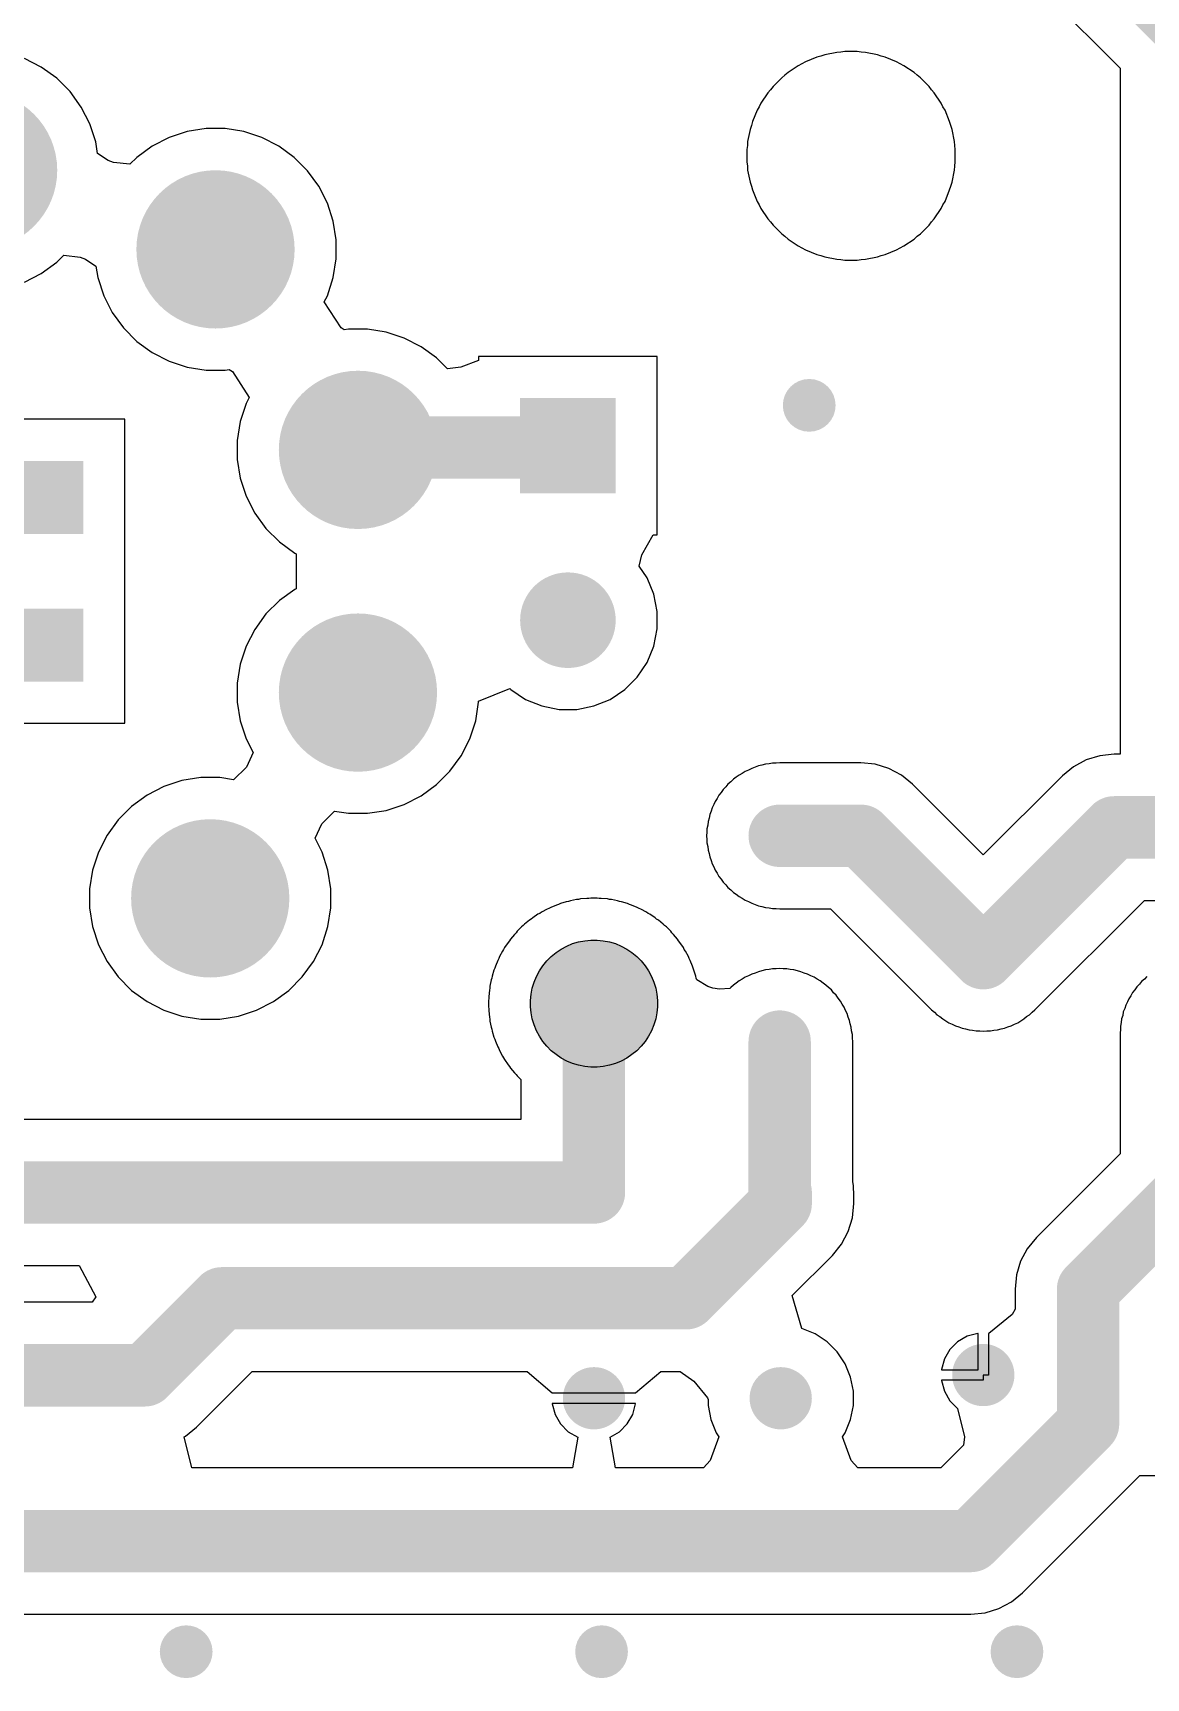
# Model space of a CAD drawing. Header units: inches. Extents: x 4.53 to 13.89, y 0.79 to 10.58.
# Drawn here: x 11.469 to 12.524, y 5.093 to 6.652 of the extents above; entities that cross this region are included whole.
import ezdxf

# ---------------------------------------------------------------- set-up
doc = ezdxf.new("R2010")
doc.units = ezdxf.units.IN
doc.header["$MEASUREMENT"] = 0
for name, color, linetype in [('Pad Holes', 156, 'Continuous'), ('Top Layer', 1, 'Continuous'), ('Via Holes', 16, 'Continuous')]:
    doc.layers.add(name, color=color, linetype=linetype)

# ---------------------------------------------------------------- blocks, each defined once
blk = doc.blocks.new('TEST_POINT_1_5MM_9')
at = {"layer": 'Top Layer'}
blk.add_hatch(color=1, dxfattribs=at).paths.add_polyline_path([(-0.003, -0.0602), (-0.0088, -0.0596), (-0.0146, -0.0585), (-0.0203, -0.0568), (-0.0258, -0.0545), (-0.031, -0.0517), (-0.0359, -0.0484), (-0.0405, -0.0447), (-0.0447, -0.0405), (-0.0484, -0.0359), (-0.0517, -0.031), (-0.0545, -0.0258), (-0.0568, -0.0203), (-0.0585, -0.0146), (-0.0596, -0.0088), (-0.0602, -0.003), (-0.0602, 0), (-0.0602, 0.003), (-0.0596, 0.0088), (-0.0585, 0.0146), (-0.0568, 0.0203), (-0.0545, 0.0258), (-0.0517, 0.031), (-0.0484, 0.0359), (-0.0447, 0.0405), (-0.0405, 0.0447), (-0.0359, 0.0484), (-0.031, 0.0517), (-0.0258, 0.0545), (-0.0203, 0.0568), (-0.0146, 0.0585), (-0.0088, 0.0596), (-0.003, 0.0602), (0, 0.0602), (0.003, 0.0602), (0.0088, 0.0596), (0.0146, 0.0585), (0.0203, 0.0568), (0.0258, 0.0545), (0.031, 0.0517), (0.0359, 0.0484), (0.0405, 0.0447), (0.0447, 0.0405), (0.0484, 0.0359), (0.0517, 0.031), (0.0545, 0.0258), (0.0568, 0.0203), (0.0585, 0.0146), (0.0596, 0.0088), (0.0602, 0.003), (0.0602, 0), (0.0602, -0.003), (0.0596, -0.0088), (0.0585, -0.0146), (0.0568, -0.0203), (0.0545, -0.0258), (0.0517, -0.031), (0.0484, -0.0359), (0.0447, -0.0405), (0.0405, -0.0447), (0.0359, -0.0484), (0.031, -0.0517), (0.0258, -0.0545), (0.0203, -0.0568), (0.0146, -0.0585), (0.0088, -0.0596), (0.003, -0.0602), (0, -0.0602)])
for p, q in [((-0.0405, 0.0447), (-0.0359, 0.0484)), ((-0.0359, 0.0484), (-0.031, 0.0517)), ((-0.031, 0.0517), (-0.0258, 0.0545)), ((-0.0258, 0.0545), (-0.0203, 0.0568)), ((-0.0203, 0.0568), (-0.0146, 0.0585)), ((-0.0146, 0.0585), (-0.0088, 0.0596)), ((-0.0088, 0.0596), (-0.003, 0.0602)), ((-0.003, 0.0602), (0, 0.0602)), ((0, 0.0602), (0.003, 0.0602)), ((0.003, 0.0602), (0.0088, 0.0596)), ((0.0088, 0.0596), (0.0146, 0.0585)), ((0.0146, 0.0585), (0.0203, 0.0568)), ((0.0203, 0.0568), (0.0258, 0.0545)), ((0.0258, 0.0545), (0.031, 0.0517)), ((0.031, 0.0517), (0.0359, 0.0484)), ((0.0359, 0.0484), (0.0405, 0.0447)), ((-0.0517, 0.031), (-0.0484, 0.0359)), ((-0.0484, 0.0359), (-0.0447, 0.0405)), ((-0.0447, 0.0405), (-0.0405, 0.0447)), ((0.0405, 0.0447), (0.0447, 0.0405)), ((0.0447, 0.0405), (0.0484, 0.0359)), ((0.0484, 0.0359), (0.0517, 0.031)), ((-0.0585, 0.0146), (-0.0568, 0.0203)), ((-0.0568, 0.0203), (-0.0545, 0.0258)), ((-0.0545, 0.0258), (-0.0517, 0.031)), ((0.0517, 0.031), (0.0545, 0.0258)), ((0.0545, 0.0258), (0.0568, 0.0203)), ((0.0568, 0.0203), (0.0585, 0.0146)), ((-0.0602, 0.003), (-0.0596, 0.0088)), ((-0.0602, 0), (-0.0602, 0.003)), ((-0.0602, -0.003), (-0.0602, 0)), ((-0.0596, 0.0088), (-0.0585, 0.0146)), ((0.0585, 0.0146), (0.0596, 0.0088)), ((0.0596, 0.0088), (0.0602, 0.003)), ((0.0602, 0.003), (0.0602, 0)), ((0.0602, 0), (0.0602, -0.003)), ((-0.0596, -0.0088), (-0.0602, -0.003)), ((-0.0585, -0.0146), (-0.0596, -0.0088)), ((-0.0568, -0.0203), (-0.0585, -0.0146)), ((0.0585, -0.0146), (0.0568, -0.0203)), ((0.0596, -0.0088), (0.0585, -0.0146)), ((0.0602, -0.003), (0.0596, -0.0088)), ((-0.0545, -0.0258), (-0.0568, -0.0203)), ((-0.0517, -0.031), (-0.0545, -0.0258)), ((-0.0484, -0.0359), (-0.0517, -0.031)), ((0.0517, -0.031), (0.0484, -0.0359)), ((0.0545, -0.0258), (0.0517, -0.031)), ((0.0568, -0.0203), (0.0545, -0.0258)), ((-0.0447, -0.0405), (-0.0484, -0.0359)), ((-0.0405, -0.0447), (-0.0447, -0.0405)), ((-0.0359, -0.0484), (-0.0405, -0.0447)), ((0.0405, -0.0447), (0.0359, -0.0484)), ((0.0447, -0.0405), (0.0405, -0.0447)), ((0.0484, -0.0359), (0.0447, -0.0405)), ((-0.031, -0.0517), (-0.0359, -0.0484)), ((-0.0258, -0.0545), (-0.031, -0.0517)), ((-0.0203, -0.0568), (-0.0258, -0.0545)), ((-0.0146, -0.0585), (-0.0203, -0.0568)), ((-0.0088, -0.0596), (-0.0146, -0.0585)), ((-0.003, -0.0602), (-0.0088, -0.0596)), ((0, -0.0602), (-0.003, -0.0602)), ((0, -0.0602), (0, -0.0602)), ((0.003, -0.0602), (0, -0.0602)), ((0.0088, -0.0596), (0.003, -0.0602)), ((0.0146, -0.0585), (0.0088, -0.0596)), ((0.0203, -0.0568), (0.0146, -0.0585)), ((0.0258, -0.0545), (0.0203, -0.0568)), ((0.031, -0.0517), (0.0258, -0.0545)), ((0.0359, -0.0484), (0.031, -0.0517))]:
    blk.add_line(p, q, dxfattribs=at)
blk = doc.blocks.new('2_CONN_NC_19')
at = {"layer": 'Pad Holes'}
h = blk.add_hatch(color=7, dxfattribs=at)
edge = h.paths.add_edge_path()
edge.add_arc((-0.1654, 0), 0.0354, 0, 360)
h = blk.add_hatch(color=7, dxfattribs=at)
edge = h.paths.add_edge_path()
edge.add_arc((0, 0), 0.0354, 0, 360)
at = {"layer": 'Top Layer'}
h = blk.add_hatch(color=1, dxfattribs=at)
edge = h.paths.add_edge_path()
edge.add_arc((-0.1654, 0), 0.0453, 0, 360)
blk.add_hatch(color=1, dxfattribs=at).paths.add_polyline_path([(-0.0453, 0.0453), (0.0453, 0.0453), (0.0453, -0.0453), (-0.0453, -0.0453)])
blk = doc.blocks.new('RES_2W_VERTICAL_37')
at = {"layer": 'Pad Holes'}
h = blk.add_hatch(color=7, dxfattribs=at)
edge = h.paths.add_edge_path()
edge.add_arc((0, 0), 0.0197, 0, 360)
h = blk.add_hatch(color=7, dxfattribs=at)
edge = h.paths.add_edge_path()
edge.add_arc((0.195, 0), 0.0197, 0, 360)
at = {"layer": 'Top Layer'}
h = blk.add_hatch(color=1, dxfattribs=at)
edge = h.paths.add_edge_path()
edge.add_arc((0, 0), 0.0295, 0, 360)
h = blk.add_hatch(color=1, dxfattribs=at)
edge = h.paths.add_edge_path()
edge.add_arc((0.195, 0), 0.0295, 0, 360)
blk = doc.blocks.new('CAP_PANASSONIC_100N_450V_54')
at = {"layer": 'Pad Holes'}
h = blk.add_hatch(color=7, dxfattribs=at)
edge = h.paths.add_edge_path()
edge.add_arc((0, 0), 0.0197, 0, 360)
h = blk.add_hatch(color=7, dxfattribs=at)
edge = h.paths.add_edge_path()
edge.add_arc((0.395, 0), 0.0197, 0, 360)
at = {"layer": 'Top Layer'}
h = blk.add_hatch(color=1, dxfattribs=at)
edge = h.paths.add_edge_path()
edge.add_arc((0, 0), 0.0295, 0, 360)
h = blk.add_hatch(color=1, dxfattribs=at)
edge = h.paths.add_edge_path()
edge.add_arc((0.395, 0), 0.0295, 0, 360)
blk = doc.blocks.new('EL84_B_57')
at = {"layer": 'Pad Holes'}
h = blk.add_hatch(color=7, dxfattribs=at)
edge = h.paths.add_edge_path()
edge.add_arc((-0.22, 0.31), 0.038, 0, 360)
h = blk.add_hatch(color=7, dxfattribs=at)
edge = h.paths.add_edge_path()
edge.add_arc((0.22, 0.31), 0.038, 0, 360)
h = blk.add_hatch(color=7, dxfattribs=at)
edge = h.paths.add_edge_path()
edge.add_arc((0.36, 0.125), 0.038, 0, 360)
h = blk.add_hatch(color=7, dxfattribs=at)
edge = h.paths.add_edge_path()
edge.add_arc((-0.36, 0.115), 0.038, 0, 360)
h = blk.add_hatch(color=7, dxfattribs=at)
edge = h.paths.add_edge_path()
edge.add_arc((-0.065, 0.07), 0.0222, 0, 360)
h = blk.add_hatch(color=7, dxfattribs=at)
edge = h.paths.add_edge_path()
edge.add_arc((0.07, 0.07), 0.0222, 0, 360)
h = blk.add_hatch(color=7, dxfattribs=at)
edge = h.paths.add_edge_path()
edge.add_arc((-0.065, -0.07), 0.0222, 0, 360)
h = blk.add_hatch(color=7, dxfattribs=at)
edge = h.paths.add_edge_path()
edge.add_arc((0.07, -0.07), 0.0222, 0, 360)
h = blk.add_hatch(color=7, dxfattribs=at)
edge = h.paths.add_edge_path()
edge.add_arc((-0.36, -0.115), 0.038, 0, 360)
h = blk.add_hatch(color=7, dxfattribs=at)
edge = h.paths.add_edge_path()
edge.add_arc((0.36, -0.12), 0.038, 0, 360)
h = blk.add_hatch(color=7, dxfattribs=at)
edge = h.paths.add_edge_path()
edge.add_arc((-0.225, -0.305), 0.038, 0, 360)
h = blk.add_hatch(color=7, dxfattribs=at)
edge = h.paths.add_edge_path()
edge.add_arc((0.225, -0.305), 0.038, 0, 360)
h = blk.add_hatch(color=7, dxfattribs=at)
edge = h.paths.add_edge_path()
edge.add_arc((0, -0.38), 0.038, 0, 360)
at = {"layer": 'Top Layer'}
h = blk.add_hatch(color=1, dxfattribs=at)
edge = h.paths.add_edge_path()
edge.add_arc((-0.22, 0.31), 0.075, 0, 360)
h = blk.add_hatch(color=1, dxfattribs=at)
edge = h.paths.add_edge_path()
edge.add_arc((0.22, 0.31), 0.075, 0, 360)
h = blk.add_hatch(color=1, dxfattribs=at)
edge = h.paths.add_edge_path()
edge.add_arc((-0.36, 0.115), 0.075, 0, 360)
h = blk.add_hatch(color=1, dxfattribs=at)
edge = h.paths.add_edge_path()
edge.add_arc((0.36, 0.125), 0.075, 0, 360)
for points in [[(-0.0996, 0.1046), (-0.0304, 0.1046), (-0.0304, 0.0354), (-0.0996, 0.0354)], [(0.0354, 0.1046), (0.1046, 0.1046), (0.1046, 0.0354), (0.0354, 0.0354)], [(-0.0996, -0.0354), (-0.0304, -0.0354), (-0.0304, -0.1046), (-0.0996, -0.1046)], [(0.0354, -0.0354), (0.1046, -0.0354), (0.1046, -0.1046), (0.0354, -0.1046)]]:
    blk.add_hatch(color=1, dxfattribs=at).paths.add_polyline_path(points)
h = blk.add_hatch(color=1, dxfattribs=at)
edge = h.paths.add_edge_path()
edge.add_arc((-0.36, -0.115), 0.075, 0, 360)
h = blk.add_hatch(color=1, dxfattribs=at)
edge = h.paths.add_edge_path()
edge.add_arc((0.36, -0.12), 0.075, 0, 360)
h = blk.add_hatch(color=1, dxfattribs=at)
edge = h.paths.add_edge_path()
edge.add_arc((-0.225, -0.305), 0.075, 0, 360)
h = blk.add_hatch(color=1, dxfattribs=at)
edge = h.paths.add_edge_path()
edge.add_arc((0.225, -0.305), 0.075, 0, 360)
h = blk.add_hatch(color=1, dxfattribs=at)
edge = h.paths.add_edge_path()
edge.add_arc((0, -0.38), 0.075, 0, 360)
blk = doc.blocks.new('RES_2W_VERTICAL_93')
at = {"layer": 'Pad Holes'}
h = blk.add_hatch(color=7, dxfattribs=at)
edge = h.paths.add_edge_path()
edge.add_arc((0, 0), 0.0197, 0, 360)
h = blk.add_hatch(color=7, dxfattribs=at)
edge = h.paths.add_edge_path()
edge.add_arc((0.195, 0), 0.0197, 0, 360)
at = {"layer": 'Top Layer'}
h = blk.add_hatch(color=1, dxfattribs=at)
edge = h.paths.add_edge_path()
edge.add_arc((0, 0), 0.0295, 0, 360)
h = blk.add_hatch(color=1, dxfattribs=at)
edge = h.paths.add_edge_path()
edge.add_arc((0.195, 0), 0.0295, 0, 360)
blk = doc.blocks.new('RES_2W_VERTICAL_97')
at = {"layer": 'Pad Holes'}
h = blk.add_hatch(color=7, dxfattribs=at)
edge = h.paths.add_edge_path()
edge.add_arc((0, 0), 0.0197, 0, 360)
h = blk.add_hatch(color=7, dxfattribs=at)
edge = h.paths.add_edge_path()
edge.add_arc((0.195, 0), 0.0197, 0, 360)
at = {"layer": 'Top Layer'}
h = blk.add_hatch(color=1, dxfattribs=at)
edge = h.paths.add_edge_path()
edge.add_arc((0, 0), 0.0295, 0, 360)
h = blk.add_hatch(color=1, dxfattribs=at)
edge = h.paths.add_edge_path()
edge.add_arc((0.195, 0), 0.0295, 0, 360)

msp = doc.modelspace()

# ---------------------------------------------------------------- hatches: boundary and pattern name
at = {"layer": 'Top Layer'}
h = msp.add_hatch(color=1, dxfattribs=at)
edge = h.paths.add_edge_path()
edge.add_arc((12.2047, 6.2992), 0.025, 0, 360)
h = msp.add_hatch(color=1, dxfattribs=at)
edge = h.paths.add_edge_path()
edge.add_arc((11.6142, 5.1181), 0.025, 0, 360)
h = msp.add_hatch(color=1, dxfattribs=at)
edge = h.paths.add_edge_path()
edge.add_arc((12.0079, 5.1181), 0.025, 0, 360)
h = msp.add_hatch(color=1, dxfattribs=at)
edge = h.paths.add_edge_path()
edge.add_arc((12.4016, 5.1181), 0.025, 0, 360)
at = {"layer": 'Via Holes'}
h = msp.add_hatch(color=7, dxfattribs=at)
edge = h.paths.add_edge_path()
edge.add_arc((12.2047, 6.2992), 0.014, 0, 360)
h = msp.add_hatch(color=7, dxfattribs=at)
edge = h.paths.add_edge_path()
edge.add_arc((11.6142, 5.1181), 0.014, 0, 360)
h = msp.add_hatch(color=7, dxfattribs=at)
edge = h.paths.add_edge_path()
edge.add_arc((12.0079, 5.1181), 0.014, 0, 360)
h = msp.add_hatch(color=7, dxfattribs=at)
edge = h.paths.add_edge_path()
edge.add_arc((12.4016, 5.1181), 0.014, 0, 360)

# ---------------------------------------------------------------- linework, layer by layer
at = {"layer": 'Top Layer'}
for p, q in [((11.5503, 7.5678), (12.4995, 6.6186)), ((11.4769, 6.6198), (11.4609, 6.628)), ((12.2119, 6.6292), (12.2012, 6.6247)), ((12.2157, 6.6302), (12.2119, 6.6292)), ((12.2194, 6.6314), (12.2157, 6.6302)), ((12.2308, 6.6337), (12.2194, 6.6314)), ((12.2347, 6.6339), (12.2308, 6.6337)), ((12.2385, 6.6344), (12.2347, 6.6339)), ((12.2502, 6.6344), (12.2385, 6.6344)), ((12.254, 6.6339), (12.2502, 6.6344)), ((12.2579, 6.6337), (12.254, 6.6339)), ((12.2693, 6.6314), (12.2579, 6.6337)), ((12.273, 6.6302), (12.2693, 6.6314)), ((12.2768, 6.6292), (12.273, 6.6302)), ((12.2875, 6.6247), (12.2768, 6.6292)), ((11.4915, 6.6092), (11.4769, 6.6198)), ((12.1817, 6.612), (12.1786, 6.6096)), ((12.1846, 6.6146), (12.1817, 6.612)), ((12.1943, 6.621), (12.1846, 6.6146)), ((12.1978, 6.6228), (12.1943, 6.621)), ((12.2012, 6.6247), (12.1978, 6.6228)), ((12.2909, 6.6228), (12.2875, 6.6247)), ((12.2944, 6.621), (12.2909, 6.6228)), ((12.3041, 6.6146), (12.2944, 6.621)), ((12.307, 6.612), (12.3041, 6.6146)), ((12.3101, 6.6096), (12.307, 6.612)), ((12.4995, 6.6186), (12.4995, 5.9685)), ((11.5042, 6.5965), (11.4915, 6.6092)), ((11.5148, 6.5819), (11.5042, 6.5965)), ((12.1655, 6.5954), (12.159, 6.5857)), ((12.168, 6.5983), (12.1655, 6.5954)), ((12.1704, 6.6014), (12.168, 6.5983)), ((12.1786, 6.6096), (12.1704, 6.6014)), ((12.3183, 6.6014), (12.3101, 6.6096)), ((12.3207, 6.5983), (12.3183, 6.6014)), ((12.3232, 6.5954), (12.3207, 6.5983)), ((12.3297, 6.5857), (12.3232, 6.5954)), ((11.523, 6.5659), (11.5148, 6.5819)), ((12.1573, 6.5822), (12.1553, 6.5789)), ((12.159, 6.5857), (12.1573, 6.5822)), ((12.3314, 6.5822), (12.3297, 6.5857)), ((12.3334, 6.5789), (12.3314, 6.5822)), ((11.5286, 6.5488), (11.523, 6.5659)), ((12.1499, 6.5643), (12.1486, 6.5607)), ((12.1509, 6.5681), (12.1499, 6.5643)), ((12.1553, 6.5789), (12.1509, 6.5681)), ((12.3378, 6.5681), (12.3334, 6.5789)), ((12.3388, 6.5643), (12.3378, 6.5681)), ((12.3401, 6.5607), (12.3388, 6.5643)), ((11.5303, 6.538), (11.5286, 6.5488)), ((11.5981, 6.553), (11.5821, 6.5448)), ((11.6152, 6.5586), (11.5981, 6.553)), ((11.633, 6.5614), (11.6152, 6.5586)), ((11.651, 6.5614), (11.633, 6.5614)), ((11.6688, 6.5586), (11.651, 6.5614)), ((11.6859, 6.553), (11.6688, 6.5586)), ((11.7019, 6.5448), (11.6859, 6.553)), ((12.1463, 6.5492), (12.1461, 6.5454)), ((12.1486, 6.5607), (12.1463, 6.5492)), ((12.3423, 6.5492), (12.3401, 6.5607)), ((12.3426, 6.5454), (12.3423, 6.5492)), ((11.5403, 6.5313), (11.5303, 6.538)), ((11.5675, 6.5342), (11.5609, 6.5276)), ((11.5821, 6.5448), (11.5675, 6.5342)), ((11.7165, 6.5342), (11.7019, 6.5448)), ((11.7292, 6.5215), (11.7165, 6.5342)), ((12.1461, 6.5454), (12.1456, 6.5415)), ((12.1456, 6.5415), (12.1456, 6.5299)), ((12.3431, 6.5415), (12.3426, 6.5454)), ((12.3431, 6.5299), (12.3431, 6.5415)), ((11.5452, 6.5294), (11.5403, 6.5313)), ((11.5609, 6.5276), (11.5452, 6.5294)), ((11.7398, 6.5069), (11.7292, 6.5215)), ((12.1456, 6.5299), (12.1461, 6.526)), ((12.1461, 6.526), (12.1463, 6.5221)), ((12.1463, 6.5221), (12.1486, 6.5107)), ((12.3401, 6.5107), (12.3423, 6.5221)), ((12.3423, 6.5221), (12.3426, 6.526)), ((12.3426, 6.526), (12.3431, 6.5299)), ((11.748, 6.4909), (11.7398, 6.5069)), ((12.1486, 6.5107), (12.1499, 6.507)), ((12.1499, 6.507), (12.1509, 6.5033)), ((12.1509, 6.5033), (12.1553, 6.4925)), ((12.3334, 6.4925), (12.3378, 6.5033)), ((12.3378, 6.5033), (12.3388, 6.507)), ((12.3388, 6.507), (12.3401, 6.5107)), ((11.7536, 6.4738), (11.748, 6.4909)), ((12.1553, 6.4925), (12.1573, 6.4891)), ((12.1573, 6.4891), (12.159, 6.4856)), ((12.159, 6.4856), (12.1655, 6.476)), ((12.3232, 6.476), (12.3297, 6.4856)), ((12.3297, 6.4856), (12.3314, 6.4891)), ((12.3314, 6.4891), (12.3334, 6.4925)), ((11.7564, 6.456), (11.7536, 6.4738)), ((12.1655, 6.476), (12.168, 6.473)), ((12.168, 6.473), (12.1704, 6.47)), ((12.3183, 6.47), (12.3207, 6.473)), ((12.3207, 6.473), (12.3232, 6.476)), ((11.7564, 6.438), (11.7564, 6.456)), ((12.1704, 6.47), (12.1786, 6.4617)), ((12.1786, 6.4617), (12.1817, 6.4594)), ((12.1817, 6.4594), (12.1846, 6.4568)), ((12.1846, 6.4568), (12.1943, 6.4503)), ((12.2944, 6.4503), (12.3041, 6.4568)), ((12.3041, 6.4568), (12.307, 6.4594)), ((12.307, 6.4594), (12.3101, 6.4617)), ((12.3101, 6.4617), (12.3183, 6.47)), ((11.4915, 6.4348), (11.4981, 6.4414)), ((11.4981, 6.4414), (11.5138, 6.4396)), ((11.5138, 6.4396), (11.5187, 6.4377)), ((12.1943, 6.4503), (12.1978, 6.4486)), ((12.1978, 6.4486), (12.2012, 6.4467)), ((12.2012, 6.4467), (12.2119, 6.4422)), ((12.2119, 6.4422), (12.2157, 6.4412)), ((12.2157, 6.4412), (12.2194, 6.44)), ((12.2194, 6.44), (12.2308, 6.4377)), ((12.2579, 6.4377), (12.2693, 6.44)), ((12.2693, 6.44), (12.273, 6.4412)), ((12.273, 6.4412), (12.2768, 6.4422)), ((12.2768, 6.4422), (12.2875, 6.4467)), ((12.2875, 6.4467), (12.2909, 6.4486)), ((12.2909, 6.4486), (12.2944, 6.4503)), ((11.4609, 6.416), (11.4769, 6.4242)), ((11.4769, 6.4242), (11.4915, 6.4348)), ((11.5187, 6.4377), (11.5287, 6.431)), ((11.5287, 6.431), (11.5304, 6.4202)), ((11.7536, 6.4202), (11.7564, 6.438)), ((12.2308, 6.4377), (12.2347, 6.4374)), ((12.2347, 6.4374), (12.2385, 6.4369)), ((12.2385, 6.4369), (12.2502, 6.4369)), ((12.2502, 6.4369), (12.254, 6.4374)), ((12.254, 6.4374), (12.2579, 6.4377)), ((11.5304, 6.4202), (11.536, 6.4031)), ((11.748, 6.4031), (11.7536, 6.4202)), ((11.536, 6.4031), (11.5442, 6.3871)), ((11.7451, 6.3974), (11.748, 6.4031)), ((11.761, 6.3728), (11.7451, 6.3974)), ((11.5442, 6.3871), (11.5548, 6.3725)), ((11.5548, 6.3725), (11.5675, 6.3598)), ((11.764, 6.3707), (11.761, 6.3728)), ((11.768, 6.3714), (11.764, 6.3707)), ((11.786, 6.3714), (11.768, 6.3714)), ((11.8038, 6.3686), (11.786, 6.3714)), ((11.8209, 6.363), (11.8038, 6.3686)), ((11.8369, 6.3548), (11.8209, 6.363)), ((11.5675, 6.3598), (11.5821, 6.3492)), ((11.5821, 6.3492), (11.5981, 6.341)), ((11.8515, 6.3442), (11.8369, 6.3548)), ((12.0606, 6.3456), (11.8914, 6.3456)), ((11.8914, 6.3456), (11.8914, 6.3417)), ((12.0606, 6.1764), (12.0606, 6.3456)), ((11.5981, 6.341), (11.6152, 6.3354)), ((11.6152, 6.3354), (11.633, 6.3326)), ((11.633, 6.3326), (11.651, 6.3326)), ((11.651, 6.3326), (11.655, 6.3333)), ((11.655, 6.3333), (11.658, 6.3312)), ((11.658, 6.3312), (11.6739, 6.3066)), ((11.8618, 6.3339), (11.8515, 6.3442)), ((11.8746, 6.3354), (11.8618, 6.3339)), ((11.8914, 6.3417), (11.8746, 6.3354)), ((11.671, 6.3009), (11.6654, 6.2838)), ((11.6739, 6.3066), (11.671, 6.3009)), ((11.556, 6.286), (11.273, 6.286)), ((11.556, 6.138), (11.556, 6.286)), ((11.6654, 6.2838), (11.6626, 6.266)), ((11.6626, 6.266), (11.6626, 6.248)), ((11.6626, 6.248), (11.6654, 6.2302)), ((11.6654, 6.2302), (11.671, 6.2131)), ((11.671, 6.2131), (11.6792, 6.1971)), ((11.6792, 6.1971), (11.6898, 6.1825)), ((11.6898, 6.1825), (11.7025, 6.1698)), ((12.0462, 6.1576), (12.0568, 6.1764)), ((12.0568, 6.1764), (12.0606, 6.1764)), ((11.7025, 6.1698), (11.7171, 6.1592)), ((11.7171, 6.1592), (11.7183, 6.1586)), ((11.7183, 6.1586), (11.7183, 6.1254)), ((12.0436, 6.1468), (12.0462, 6.1576)), ((12.051, 6.1357), (12.0436, 6.1468)), ((11.556, 5.998), (11.556, 6.138)), ((12.0574, 6.1203), (12.051, 6.1357)), ((11.7025, 6.1142), (11.6898, 6.1015)), ((11.7171, 6.1248), (11.7025, 6.1142)), ((11.7183, 6.1254), (11.7171, 6.1248)), ((12.0606, 6.104), (12.0574, 6.1203)), ((11.6898, 6.1015), (11.6792, 6.0869)), ((12.0606, 6.0873), (12.0606, 6.104)), ((11.6792, 6.0869), (11.671, 6.0709)), ((12.0574, 6.071), (12.0606, 6.0873)), ((11.671, 6.0709), (11.6654, 6.0538)), ((12.051, 6.0556), (12.0574, 6.071)), ((11.6654, 6.0538), (11.6626, 6.036)), ((12.0417, 6.0417), (12.051, 6.0556)), ((11.6626, 6.036), (11.6626, 6.018)), ((12.03, 6.0299), (12.0417, 6.0417)), ((11.6626, 6.018), (11.6654, 6.0002)), ((11.8886, 6.0002), (11.8914, 6.018)), ((11.8914, 6.0188), (11.9209, 6.031)), ((11.8914, 6.018), (11.8914, 6.0188)), ((11.9209, 6.031), (11.922, 6.0299)), ((11.922, 6.0299), (11.9359, 6.0206)), ((11.9359, 6.0206), (11.9513, 6.0143)), ((12.0007, 6.0143), (12.0161, 6.0206)), ((12.0161, 6.0206), (12.03, 6.0299)), ((11.9513, 6.0143), (11.9677, 6.011)), ((11.9677, 6.011), (11.9843, 6.011)), ((11.9843, 6.011), (12.0007, 6.0143)), ((11.273, 5.998), (11.556, 5.998)), ((11.6654, 6.0002), (11.671, 5.9831)), ((11.883, 5.9831), (11.8886, 6.0002)), ((11.671, 5.9831), (11.6776, 5.9701)), ((11.8748, 5.9671), (11.883, 5.9831)), ((11.6713, 5.9563), (11.6592, 5.9443)), ((11.6776, 5.9701), (11.6713, 5.9563)), ((11.8642, 5.9525), (11.8748, 5.9671)), ((12.1535, 5.9562), (12.1502, 5.9552)), ((12.1566, 5.9575), (12.1535, 5.9562)), ((12.1599, 5.9582), (12.1566, 5.9575)), ((12.1632, 5.9592), (12.1599, 5.9582)), ((12.1666, 5.9595), (12.1632, 5.9592)), ((12.1699, 5.9602), (12.1666, 5.9595)), ((12.1733, 5.9602), (12.1699, 5.9602)), ((12.1767, 5.9605), (12.1733, 5.9602)), ((12.2537, 5.9605), (12.1767, 5.9605)), ((12.2672, 5.9592), (12.2537, 5.9605)), ((12.2802, 5.9552), (12.2672, 5.9592)), ((12.4552, 5.9568), (12.4447, 5.9482)), ((12.4672, 5.9632), (12.4552, 5.9568)), ((12.4802, 5.9672), (12.4672, 5.9632)), ((12.4937, 5.9685), (12.4802, 5.9672)), ((12.4995, 5.9685), (12.4937, 5.9685)), ((11.6102, 5.9436), (11.5931, 5.938)), ((11.628, 5.9464), (11.6102, 5.9436)), ((11.646, 5.9464), (11.628, 5.9464)), ((11.6592, 5.9443), (11.646, 5.9464)), ((11.8515, 5.9398), (11.8642, 5.9525)), ((12.1277, 5.9402), (12.1256, 5.9376)), ((12.1304, 5.9424), (12.1277, 5.9402)), ((12.1328, 5.9448), (12.1304, 5.9424)), ((12.1356, 5.9467), (12.1328, 5.9448)), ((12.1382, 5.9488), (12.1356, 5.9467)), ((12.1412, 5.9504), (12.1382, 5.9488)), ((12.1441, 5.9523), (12.1412, 5.9504)), ((12.1472, 5.9536), (12.1441, 5.9523)), ((12.1502, 5.9552), (12.1472, 5.9536)), ((12.2922, 5.9488), (12.2802, 5.9552)), ((12.3027, 5.9402), (12.2922, 5.9488)), ((12.3697, 5.8732), (12.3027, 5.9402)), ((12.4447, 5.9482), (12.3697, 5.8732)), ((11.5771, 5.9298), (11.5625, 5.9192)), ((11.5931, 5.938), (11.5771, 5.9298)), ((11.8209, 5.921), (11.8369, 5.9292)), ((11.8369, 5.9292), (11.8515, 5.9398)), ((12.1175, 5.9267), (12.1156, 5.9239)), ((12.1191, 5.9297), (12.1175, 5.9267)), ((12.1213, 5.9324), (12.1191, 5.9297)), ((12.1232, 5.9352), (12.1213, 5.9324)), ((12.1256, 5.9376), (12.1232, 5.9352)), ((11.5625, 5.9192), (11.5498, 5.9065)), ((11.7427, 5.9027), (11.7548, 5.9147)), ((11.7548, 5.9147), (11.768, 5.9126)), ((11.768, 5.9126), (11.786, 5.9126)), ((11.786, 5.9126), (11.8038, 5.9154)), ((11.8038, 5.9154), (11.8209, 5.921)), ((12.1104, 5.9114), (12.1098, 5.908)), ((12.1117, 5.9145), (12.1104, 5.9114)), ((12.1127, 5.9178), (12.1117, 5.9145)), ((12.1143, 5.9208), (12.1127, 5.9178)), ((12.1156, 5.9239), (12.1143, 5.9208)), ((11.5498, 5.9065), (11.5392, 5.8919)), ((11.7364, 5.8889), (11.7427, 5.9027)), ((12.1078, 5.8946), (12.1075, 5.8913)), ((12.1085, 5.9014), (12.1078, 5.898)), ((12.1078, 5.898), (12.1078, 5.8946)), ((12.1088, 5.9048), (12.1085, 5.9014)), ((12.1098, 5.908), (12.1088, 5.9048)), ((11.5392, 5.8919), (11.531, 5.8759)), ((11.743, 5.8759), (11.7364, 5.8889)), ((12.1075, 5.8913), (12.1078, 5.8879)), ((12.1078, 5.8879), (12.1078, 5.8845)), ((12.1078, 5.8845), (12.1085, 5.8811)), ((12.1085, 5.8811), (12.1088, 5.8778)), ((12.1088, 5.8778), (12.1098, 5.8745)), ((11.531, 5.8759), (11.5254, 5.8588)), ((11.7486, 5.8588), (11.743, 5.8759)), ((12.1098, 5.8745), (12.1104, 5.8712)), ((12.1104, 5.8712), (12.1117, 5.868)), ((12.1117, 5.868), (12.1127, 5.8648)), ((12.1127, 5.8648), (12.1143, 5.8618)), ((11.5254, 5.8588), (11.5226, 5.841)), ((11.7514, 5.841), (11.7486, 5.8588)), ((12.1143, 5.8618), (12.1156, 5.8586)), ((12.1156, 5.8586), (12.1175, 5.8558)), ((12.1175, 5.8558), (12.1191, 5.8528)), ((12.1191, 5.8528), (12.1213, 5.8502)), ((12.1213, 5.8502), (12.1232, 5.8473)), ((12.1232, 5.8473), (12.1256, 5.8449)), ((11.5226, 5.841), (11.5226, 5.823)), ((11.7514, 5.823), (11.7514, 5.841)), ((11.9841, 5.8308), (11.9783, 5.8297)), ((11.9861, 5.831), (11.9841, 5.8308)), ((11.988, 5.8314), (11.9861, 5.831)), ((11.9938, 5.832), (11.988, 5.8314)), ((11.9958, 5.8319), (11.9938, 5.832)), ((11.9977, 5.8322), (11.9958, 5.8319)), ((12.0037, 5.8322), (11.9977, 5.8322)), ((12.0056, 5.8319), (12.0037, 5.8322)), ((12.0075, 5.832), (12.0056, 5.8319)), ((12.0134, 5.8314), (12.0075, 5.832)), ((12.0153, 5.831), (12.0134, 5.8314)), ((12.0173, 5.8308), (12.0153, 5.831)), ((12.0231, 5.8297), (12.0173, 5.8308)), ((12.1256, 5.8449), (12.1277, 5.8423)), ((12.1277, 5.8423), (12.1304, 5.8401)), ((12.1304, 5.8401), (12.1328, 5.8377)), ((12.1328, 5.8377), (12.1356, 5.8359)), ((12.1356, 5.8359), (12.1382, 5.8337)), ((12.1382, 5.8337), (12.1412, 5.8321)), ((12.1412, 5.8321), (12.1441, 5.8302)), ((11.5226, 5.823), (11.5254, 5.8052)), ((11.7486, 5.8052), (11.7514, 5.823)), ((11.9476, 5.817), (11.9427, 5.8137)), ((11.9494, 5.8178), (11.9476, 5.817)), ((11.951, 5.819), (11.9494, 5.8178)), ((11.9562, 5.8218), (11.951, 5.819)), ((11.958, 5.8225), (11.9562, 5.8218)), ((11.9597, 5.8234), (11.958, 5.8225)), ((11.9652, 5.8257), (11.9597, 5.8234)), ((11.9671, 5.8262), (11.9652, 5.8257)), ((11.9689, 5.827), (11.9671, 5.8262)), ((11.9745, 5.8287), (11.9689, 5.827)), ((11.9765, 5.8291), (11.9745, 5.8287)), ((11.9783, 5.8297), (11.9765, 5.8291)), ((12.0249, 5.8291), (12.0231, 5.8297)), ((12.0269, 5.8287), (12.0249, 5.8291)), ((12.0325, 5.827), (12.0269, 5.8287)), ((12.0343, 5.8262), (12.0325, 5.827)), ((12.0362, 5.8257), (12.0343, 5.8262)), ((12.0417, 5.8234), (12.0362, 5.8257)), ((12.0434, 5.8225), (12.0417, 5.8234)), ((12.0452, 5.8218), (12.0434, 5.8225)), ((12.0504, 5.819), (12.0452, 5.8218)), ((12.052, 5.8178), (12.0504, 5.819)), ((12.0537, 5.817), (12.052, 5.8178)), ((12.0587, 5.8137), (12.0537, 5.817)), ((12.1441, 5.8302), (12.1472, 5.8289)), ((12.1472, 5.8289), (12.1502, 5.8273)), ((12.1502, 5.8273), (12.1535, 5.8263)), ((12.1535, 5.8263), (12.1566, 5.825)), ((12.1566, 5.825), (12.1599, 5.8243)), ((12.1599, 5.8243), (12.1632, 5.8234)), ((12.1632, 5.8234), (12.1666, 5.823)), ((12.1666, 5.823), (12.1699, 5.8224)), ((12.1699, 5.8224), (12.1733, 5.8224)), ((12.1733, 5.8224), (12.1767, 5.822)), ((12.1767, 5.822), (12.225, 5.822)), ((12.225, 5.822), (12.3207, 5.7263)), ((12.4187, 5.7263), (12.5224, 5.83)), ((12.5224, 5.83), (12.5687, 5.83)), ((11.5254, 5.8052), (11.531, 5.7881)), ((11.743, 5.7881), (11.7486, 5.8052)), ((11.928, 5.8008), (11.9268, 5.7993)), ((11.9321, 5.805), (11.928, 5.8008)), ((11.9337, 5.8062), (11.9321, 5.805)), ((11.935, 5.8076), (11.9337, 5.8062)), ((11.9396, 5.8114), (11.935, 5.8076)), ((11.9413, 5.8124), (11.9396, 5.8114)), ((11.9427, 5.8137), (11.9413, 5.8124)), ((12.0601, 5.8124), (12.0587, 5.8137)), ((12.0618, 5.8114), (12.0601, 5.8124)), ((12.0664, 5.8076), (12.0618, 5.8114)), ((12.0677, 5.8062), (12.0664, 5.8076)), ((12.0693, 5.805), (12.0677, 5.8062)), ((12.0734, 5.8008), (12.0693, 5.805)), ((12.0746, 5.7993), (12.0734, 5.8008)), ((11.531, 5.7881), (11.5392, 5.7721)), ((11.7348, 5.7721), (11.743, 5.7881)), ((11.916, 5.7853), (11.9151, 5.7836)), ((11.9193, 5.7902), (11.916, 5.7853)), ((11.9206, 5.7917), (11.9193, 5.7902)), ((11.9216, 5.7934), (11.9206, 5.7917)), ((11.9253, 5.7979), (11.9216, 5.7934)), ((11.9268, 5.7993), (11.9253, 5.7979)), ((12.0761, 5.7979), (12.0746, 5.7993)), ((12.0798, 5.7934), (12.0761, 5.7979)), ((12.0808, 5.7917), (12.0798, 5.7934)), ((12.0821, 5.7902), (12.0808, 5.7917)), ((12.0854, 5.7853), (12.0821, 5.7902)), ((12.0863, 5.7836), (12.0854, 5.7853)), ((11.5392, 5.7721), (11.5498, 5.7575)), ((11.7242, 5.7575), (11.7348, 5.7721)), ((11.9095, 5.7732), (11.9073, 5.7678)), ((11.9105, 5.7749), (11.9095, 5.7732)), ((11.9112, 5.7768), (11.9105, 5.7749)), ((11.914, 5.782), (11.9112, 5.7768)), ((11.9151, 5.7836), (11.914, 5.782)), ((12.0874, 5.782), (12.0863, 5.7836)), ((12.0902, 5.7768), (12.0874, 5.782)), ((12.0909, 5.7749), (12.0902, 5.7768)), ((12.0919, 5.7732), (12.0909, 5.7749)), ((12.0941, 5.7678), (12.0919, 5.7732)), ((11.5498, 5.7575), (11.5625, 5.7448)), ((11.7115, 5.7448), (11.7242, 5.7575)), ((11.9033, 5.7547), (11.9021, 5.7489)), ((11.9039, 5.7565), (11.9033, 5.7547)), ((11.9042, 5.7584), (11.9039, 5.7565)), ((11.9059, 5.7641), (11.9042, 5.7584)), ((11.9067, 5.7659), (11.9059, 5.7641)), ((11.9073, 5.7678), (11.9067, 5.7659)), ((12.0946, 5.7659), (12.0941, 5.7678)), ((12.0955, 5.7641), (12.0946, 5.7659)), ((12.0972, 5.7584), (12.0955, 5.7641)), ((12.0975, 5.7565), (12.0972, 5.7584)), ((12.0981, 5.7547), (12.0975, 5.7565)), ((12.1085, 5.7486), (12.0981, 5.7547)), ((12.1382, 5.7538), (12.1356, 5.7517)), ((12.1412, 5.7554), (12.1382, 5.7538)), ((12.1441, 5.7573), (12.1412, 5.7554)), ((12.1472, 5.7586), (12.1441, 5.7573)), ((12.1502, 5.7602), (12.1472, 5.7586)), ((12.1535, 5.7612), (12.1502, 5.7602)), ((12.1566, 5.7625), (12.1535, 5.7612)), ((12.1599, 5.7632), (12.1566, 5.7625)), ((12.1632, 5.7642), (12.1599, 5.7632)), ((12.1666, 5.7645), (12.1632, 5.7642)), ((12.1699, 5.7652), (12.1666, 5.7645)), ((12.1733, 5.7652), (12.1699, 5.7652)), ((12.1767, 5.7655), (12.1733, 5.7652)), ((12.1801, 5.7652), (12.1767, 5.7655)), ((12.1835, 5.7652), (12.1801, 5.7652)), ((12.1868, 5.7645), (12.1835, 5.7652)), ((12.1902, 5.7642), (12.1868, 5.7645)), ((12.1935, 5.7632), (12.1902, 5.7642)), ((12.1968, 5.7625), (12.1935, 5.7632)), ((12.1999, 5.7612), (12.1968, 5.7625)), ((12.2032, 5.7602), (12.1999, 5.7612)), ((12.2062, 5.7586), (12.2032, 5.7602)), ((12.2093, 5.7573), (12.2062, 5.7586)), ((12.2122, 5.7554), (12.2093, 5.7573)), ((12.2152, 5.7538), (12.2122, 5.7554)), ((12.2178, 5.7517), (12.2152, 5.7538)), ((12.5197, 5.7532), (12.5176, 5.7506)), ((12.5224, 5.7554), (12.5197, 5.7532)), ((12.5248, 5.7578), (12.5224, 5.7554)), ((11.5625, 5.7448), (11.5771, 5.7342)), ((11.6969, 5.7342), (11.7115, 5.7448)), ((11.9016, 5.745), (11.901, 5.7391)), ((11.901, 5.7391), (11.901, 5.7372)), ((11.902, 5.7469), (11.9016, 5.745)), ((11.9021, 5.7489), (11.902, 5.7469)), ((12.1133, 5.7469), (12.1085, 5.7486)), ((12.1198, 5.746), (12.1133, 5.7469)), ((12.1294, 5.7465), (12.1198, 5.746)), ((12.1304, 5.7474), (12.1294, 5.7465)), ((12.1328, 5.7498), (12.1304, 5.7474)), ((12.1356, 5.7517), (12.1328, 5.7498)), ((12.2206, 5.7498), (12.2178, 5.7517)), ((12.223, 5.7474), (12.2206, 5.7498)), ((12.2257, 5.7452), (12.223, 5.7474)), ((12.2278, 5.7426), (12.2257, 5.7452)), ((12.2302, 5.7402), (12.2278, 5.7426)), ((12.2321, 5.7374), (12.2302, 5.7402)), ((12.2343, 5.7347), (12.2321, 5.7374)), ((12.5095, 5.7397), (12.5076, 5.7369)), ((12.5111, 5.7427), (12.5095, 5.7397)), ((12.5133, 5.7454), (12.5111, 5.7427)), ((12.5152, 5.7482), (12.5133, 5.7454)), ((12.5176, 5.7506), (12.5152, 5.7482)), ((11.5771, 5.7342), (11.5931, 5.726)), ((11.5931, 5.726), (11.6102, 5.7204)), ((11.6638, 5.7204), (11.6809, 5.726)), ((11.6809, 5.726), (11.6969, 5.7342)), ((11.901, 5.7372), (11.9008, 5.7352)), ((11.9008, 5.7352), (11.9008, 5.7293)), ((11.9008, 5.7293), (11.901, 5.7274)), ((11.901, 5.7274), (11.901, 5.7254)), ((11.901, 5.7254), (11.9016, 5.7195)), ((12.2359, 5.7317), (12.2343, 5.7347)), ((12.2378, 5.7289), (12.2359, 5.7317)), ((12.2391, 5.7258), (12.2378, 5.7289)), ((12.2407, 5.7228), (12.2391, 5.7258)), ((12.2416, 5.7195), (12.2407, 5.7228)), ((12.3207, 5.7263), (12.3234, 5.7241)), ((12.3234, 5.7241), (12.3258, 5.7217)), ((12.3258, 5.7217), (12.3286, 5.7199)), ((12.4108, 5.7199), (12.4136, 5.7217)), ((12.4136, 5.7217), (12.416, 5.7241)), ((12.416, 5.7241), (12.4187, 5.7263)), ((12.5024, 5.7244), (12.5018, 5.721)), ((12.5037, 5.7275), (12.5024, 5.7244)), ((12.5047, 5.7308), (12.5037, 5.7275)), ((12.5063, 5.7338), (12.5047, 5.7308)), ((12.5076, 5.7369), (12.5063, 5.7338)), ((11.6102, 5.7204), (11.628, 5.7176)), ((11.628, 5.7176), (11.646, 5.7176)), ((11.646, 5.7176), (11.6638, 5.7204)), ((11.9016, 5.7195), (11.902, 5.7176)), ((11.902, 5.7176), (11.9021, 5.7157)), ((11.9021, 5.7157), (11.9033, 5.7099)), ((11.9033, 5.7099), (11.9039, 5.708)), ((11.9039, 5.708), (11.9042, 5.7061)), ((11.9042, 5.7061), (11.9059, 5.7004)), ((12.2429, 5.7164), (12.2416, 5.7195)), ((12.2436, 5.713), (12.2429, 5.7164)), ((12.2446, 5.7098), (12.2436, 5.713)), ((12.2449, 5.7064), (12.2446, 5.7098)), ((12.2456, 5.703), (12.2449, 5.7064)), ((12.3286, 5.7199), (12.3312, 5.7177)), ((12.3312, 5.7177), (12.3342, 5.7161)), ((12.3342, 5.7161), (12.3371, 5.7142)), ((12.3371, 5.7142), (12.3402, 5.7129)), ((12.3402, 5.7129), (12.3432, 5.7113)), ((12.3432, 5.7113), (12.3465, 5.7103)), ((12.3465, 5.7103), (12.3496, 5.709)), ((12.3496, 5.709), (12.3529, 5.7083)), ((12.3529, 5.7083), (12.3562, 5.7074)), ((12.3562, 5.7074), (12.3596, 5.707)), ((12.3596, 5.707), (12.3629, 5.7064)), ((12.3629, 5.7064), (12.3663, 5.7064)), ((12.3663, 5.7064), (12.3697, 5.706)), ((12.3697, 5.706), (12.3731, 5.7064)), ((12.3731, 5.7064), (12.3765, 5.7064)), ((12.3765, 5.7064), (12.3798, 5.707)), ((12.3798, 5.707), (12.3832, 5.7074)), ((12.3832, 5.7074), (12.3865, 5.7083)), ((12.3865, 5.7083), (12.3898, 5.709)), ((12.3898, 5.709), (12.3929, 5.7103)), ((12.3929, 5.7103), (12.3962, 5.7113)), ((12.3962, 5.7113), (12.3992, 5.7129)), ((12.3992, 5.7129), (12.4023, 5.7142)), ((12.4023, 5.7142), (12.4052, 5.7161)), ((12.4052, 5.7161), (12.4082, 5.7177)), ((12.4082, 5.7177), (12.4108, 5.7199)), ((12.4998, 5.7076), (12.4995, 5.7043)), ((12.5005, 5.7144), (12.4998, 5.711)), ((12.4998, 5.711), (12.4998, 5.7076)), ((12.5008, 5.7178), (12.5005, 5.7144)), ((12.5018, 5.721), (12.5008, 5.7178)), ((11.9059, 5.7004), (11.9067, 5.6986)), ((11.9067, 5.6986), (11.9073, 5.6968)), ((11.9073, 5.6968), (11.9095, 5.6913)), ((11.9095, 5.6913), (11.9105, 5.6896)), ((12.2456, 5.6996), (12.2456, 5.703)), ((12.2459, 5.6963), (12.2456, 5.6996)), ((12.2459, 5.5634), (12.2459, 5.6963)), ((12.4995, 5.7043), (12.4995, 5.5899)), ((11.9105, 5.6896), (11.9112, 5.6878)), ((11.9112, 5.6878), (11.914, 5.6826)), ((11.914, 5.6826), (11.9151, 5.681)), ((11.9151, 5.681), (11.916, 5.6792)), ((11.916, 5.6792), (11.9193, 5.6743)), ((11.9193, 5.6743), (11.9206, 5.6728)), ((11.9206, 5.6728), (11.9216, 5.6712)), ((11.9216, 5.6712), (11.9253, 5.6666)), ((11.9253, 5.6666), (11.9268, 5.6652)), ((11.9268, 5.6652), (11.928, 5.6637)), ((11.928, 5.6637), (11.9315, 5.6602)), ((11.9315, 5.6602), (11.9315, 5.6225)), ((11.9315, 5.6225), (11.0584, 5.6225)), ((12.4995, 5.5899), (12.42, 5.5105)), ((12.2466, 5.56), (12.2459, 5.5634)), ((12.2459, 5.5634), (12.2459, 5.5634)), ((12.2466, 5.5566), (12.2466, 5.56)), ((12.2469, 5.5533), (12.2466, 5.5566)), ((12.2469, 5.5427), (12.2469, 5.5533)), ((12.2456, 5.5292), (12.2469, 5.5427)), ((12.2417, 5.5162), (12.2456, 5.5292)), ((12.2267, 5.4937), (12.2353, 5.5042)), ((12.2353, 5.5042), (12.2417, 5.5162)), ((12.42, 5.5105), (12.4114, 5.5)), ((12.1887, 5.4558), (12.2267, 5.4937)), ((12.405, 5.4881), (12.4011, 5.4751)), ((12.4114, 5.5), (12.405, 5.4881)), ((11.0297, 5.484), (11.5127, 5.484)), ((11.5127, 5.484), (11.5285, 5.4545)), ((12.4011, 5.4751), (12.3998, 5.4616)), ((12.3998, 5.4616), (12.3998, 5.4426)), ((11.525, 5.4492), (10.7807, 5.4492)), ((11.5285, 5.4545), (11.525, 5.4492)), ((12.1978, 5.4245), (12.1887, 5.4558)), ((12.3998, 5.4426), (12.397, 5.4378)), ((12.397, 5.4378), (12.3749, 5.4198)), ((12.2103, 5.4193), (12.1978, 5.4245)), ((12.2216, 5.4118), (12.2103, 5.4193)), ((12.2312, 5.4022), (12.2216, 5.4118)), ((12.3454, 5.4119), (12.3381, 5.4045)), ((12.3544, 5.4171), (12.3454, 5.4119)), ((12.3645, 5.4198), (12.3544, 5.4171)), ((12.3647, 5.4198), (12.3645, 5.4198)), ((12.3647, 5.3853), (12.3647, 5.4198)), ((12.3749, 5.4198), (12.3747, 5.4198)), ((12.3747, 5.4198), (12.3747, 5.3803)), ((12.2388, 5.3909), (12.2312, 5.4022)), ((12.3329, 5.3955), (12.3302, 5.3855)), ((12.3381, 5.4045), (12.3329, 5.3955)), ((11.624, 5.331), (11.6767, 5.3838)), ((11.6767, 5.3838), (11.9373, 5.3838)), ((11.9373, 5.3838), (11.9612, 5.3635)), ((12.0402, 5.3635), (12.064, 5.3838)), ((12.064, 5.3838), (12.0824, 5.3838)), ((12.0824, 5.3838), (12.0955, 5.3745)), ((12.2439, 5.3784), (12.2388, 5.3909)), ((12.3302, 5.3855), (12.3302, 5.3853)), ((12.3302, 5.3853), (12.3647, 5.3853)), ((12.3747, 5.3803), (12.3697, 5.3803)), ((12.3697, 5.3803), (12.3697, 5.3753)), ((11.9612, 5.3635), (11.9612, 5.3633)), ((11.9612, 5.3633), (12.0007, 5.3633)), ((12.0007, 5.3633), (12.0402, 5.3633)), ((12.0402, 5.3633), (12.0402, 5.3635)), ((12.0955, 5.3745), (12.1084, 5.3586)), ((12.2466, 5.365), (12.2439, 5.3784)), ((12.2466, 5.3515), (12.2466, 5.365)), ((12.3697, 5.3753), (12.3302, 5.3753)), ((12.3302, 5.3753), (12.3302, 5.3751)), ((12.3302, 5.3751), (12.3329, 5.365)), ((12.3329, 5.365), (12.3381, 5.356)), ((12.0007, 5.3533), (11.9612, 5.3533)), ((11.9612, 5.3533), (11.9612, 5.3531)), ((11.9612, 5.3531), (11.9639, 5.343)), ((12.0402, 5.3533), (12.0007, 5.3533)), ((12.0375, 5.343), (12.0402, 5.3531)), ((12.0402, 5.3531), (12.0402, 5.3533)), ((12.1084, 5.3586), (12.1088, 5.357)), ((12.1088, 5.357), (12.1088, 5.3515)), ((12.1088, 5.3515), (12.1114, 5.3382)), ((12.2439, 5.3382), (12.2466, 5.3515)), ((12.3381, 5.356), (12.3454, 5.3486)), ((12.3454, 5.3486), (12.3518, 5.3217)), ((11.9639, 5.343), (11.9691, 5.334)), ((11.9691, 5.334), (11.9764, 5.3266)), ((12.025, 5.3266), (12.0323, 5.334)), ((12.0323, 5.334), (12.0375, 5.343)), ((12.1114, 5.3382), (12.1166, 5.3256)), ((12.2388, 5.3256), (12.2439, 5.3382)), ((11.6122, 5.3218), (11.6135, 5.3224)), ((11.6196, 5.2922), (11.6122, 5.3218)), ((11.6135, 5.3224), (11.624, 5.331)), ((11.9764, 5.3266), (11.9854, 5.3214)), ((11.9854, 5.3214), (11.9803, 5.2922)), ((12.016, 5.3214), (12.025, 5.3266)), ((12.0211, 5.2922), (12.016, 5.3214)), ((12.1192, 5.3218), (12.1108, 5.2993)), ((12.1166, 5.3256), (12.1192, 5.3218)), ((12.2362, 5.3218), (12.2388, 5.3256)), ((12.2446, 5.2993), (12.2362, 5.3218)), ((12.3518, 5.3217), (12.3509, 5.3138)), ((12.3509, 5.3138), (12.3293, 5.2922)), ((11.9803, 5.2922), (11.6196, 5.2922)), ((12.1045, 5.2922), (12.0211, 5.2922)), ((12.1108, 5.2993), (12.1045, 5.2922)), ((12.2509, 5.2922), (12.2446, 5.2993)), ((12.3293, 5.2922), (12.2509, 5.2922)), ((12.518, 5.285), (12.5519, 5.2851)), ((12.407, 5.174), (12.518, 5.285)), ((12.3845, 5.159), (12.3965, 5.1654)), ((12.3965, 5.1654), (12.407, 5.174)), ((10.8611, 5.1538), (12.358, 5.1538)), ((12.358, 5.1538), (12.3715, 5.1551)), ((12.3715, 5.1551), (12.3845, 5.159))]:
    msp.add_line(p, q, dxfattribs=at)
for points in [[(11.579, 7.637, 0.0591, 0.0591, 0), (12.5687, 6.6473, 0.0591, 0.0591, 0)], [(11.777, 6.257, 0.0591, 0.0591, 0), (11.7792, 6.2592, 0.0591, 0.0591, 0)], [(11.7792, 6.2592, 0.0591, 0.0591, 0), (11.9558, 6.2592, 0.0591, 0.0591, 0)], [(11.9558, 6.2592, 0.0591, 0.0591, 0), (11.958, 6.2614, 0.0591, 0.0591, 0)], [(12.3697, 5.7753, 0.0591, 0.0591, 0), (12.4937, 5.8993, 0.0591, 0.0591, 0)], [(12.4937, 5.8993, 0.0591, 0.0591, 0), (12.5687, 5.8993, 0.0591, 0.0591, 0)], [(12.1767, 5.8913, 0.0591, 0.0591, 0), (12.2537, 5.8913, 0.0591, 0.0591, 0)], [(12.2537, 5.8913, 0.0591, 0.0591, 0), (12.3697, 5.7753, 0.0591, 0.0591, 0)], [(12.0007, 5.5533, 0.0591, 0.0591, 0), (12.0007, 5.7323, 0.0591, 0.0591, 0)], [(12.1767, 5.5543, 0.0591, 0.0591, 0), (12.1767, 5.6963, 0.0591, 0.0591, 0)], [(11.0297, 5.5533, 0.0591, 0.0591, 0), (12.0007, 5.5533, 0.0591, 0.0591, 0)], [(12.1767, 5.5543, 0.0591, 0.0591, 0), (12.1777, 5.5533, 0.0591, 0.0591, 0)], [(12.1777, 5.5427, 0.0591, 0.0591, 0), (12.1777, 5.5533, 0.0591, 0.0591, 0)], [(12.469, 5.4616, 0.0591, 0.0591, 0), (12.5687, 5.5613, 0.0591, 0.0591, 0)], [(12.088, 5.453, 0.0591, 0.0591, 0), (12.1777, 5.5427, 0.0591, 0.0591, 0)], [(12.469, 5.334, 0.0591, 0.0591, 0), (12.469, 5.4616, 0.0591, 0.0591, 0)], [(11.575, 5.38, 0.0591, 0.0591, 0), (11.648, 5.453, 0.0591, 0.0591, 0)], [(11.648, 5.453, 0.0591, 0.0591, 0), (12.088, 5.453, 0.0591, 0.0591, 0)], [(10.752, 5.38, 0.0591, 0.0591, 0), (11.575, 5.38, 0.0591, 0.0591, 0)], [(12.358, 5.223, 0.0591, 0.0591, 0), (12.469, 5.334, 0.0591, 0.0591, 0)], [(10.789, 5.223, 0.0591, 0.0591, 0), (12.358, 5.223, 0.0591, 0.0591, 0)]]:
    msp.add_lwpolyline(points, format="xyseb", dxfattribs=at)
for points in [[(11.7622, 6.257, 0.0295, 0.0295, 1), (11.7918, 6.257, 0.0295, 0.0295, 1)], [(11.7644, 6.2592, 0.0295, 0.0295, 1), (11.7939, 6.2592, 0.0295, 0.0295, 1)], [(11.7644, 6.2592, 0.0295, 0.0295, 1), (11.7939, 6.2592, 0.0295, 0.0295, 1)], [(11.9411, 6.2592, 0.0295, 0.0295, 1), (11.9706, 6.2592, 0.0295, 0.0295, 1)], [(11.9411, 6.2592, 0.0295, 0.0295, 1), (11.9706, 6.2592, 0.0295, 0.0295, 1)], [(11.9432, 6.2614, 0.0295, 0.0295, 1), (11.9728, 6.2614, 0.0295, 0.0295, 1)], [(12.4789, 5.8993, 0.0295, 0.0295, 1), (12.5085, 5.8993, 0.0295, 0.0295, 1)], [(12.4789, 5.8993, 0.0295, 0.0295, 1), (12.5085, 5.8993, 0.0295, 0.0295, 1)], [(12.1619, 5.8913, 0.0295, 0.0295, 1), (12.1915, 5.8913, 0.0295, 0.0295, 1)], [(12.2389, 5.8913, 0.0295, 0.0295, 1), (12.2685, 5.8913, 0.0295, 0.0295, 1)], [(12.2389, 5.8913, 0.0295, 0.0295, 1), (12.2685, 5.8913, 0.0295, 0.0295, 1)], [(12.3549, 5.7753, 0.0295, 0.0295, 1), (12.3845, 5.7753, 0.0295, 0.0295, 1)], [(12.3549, 5.7753, 0.0295, 0.0295, 1), (12.3845, 5.7753, 0.0295, 0.0295, 1)], [(11.9859, 5.7323, 0.0295, 0.0295, 1), (12.0155, 5.7323, 0.0295, 0.0295, 1)], [(12.1619, 5.6963, 0.0295, 0.0295, 1), (12.1915, 5.6963, 0.0295, 0.0295, 1)], [(11.9859, 5.5533, 0.0295, 0.0295, 1), (12.0155, 5.5533, 0.0295, 0.0295, 1)], [(11.9859, 5.5533, 0.0295, 0.0295, 1), (12.0155, 5.5533, 0.0295, 0.0295, 1)], [(12.1619, 5.5543, 0.0295, 0.0295, 1), (12.1915, 5.5543, 0.0295, 0.0295, 1)], [(12.1619, 5.5543, 0.0295, 0.0295, 1), (12.1915, 5.5543, 0.0295, 0.0295, 1)], [(12.1629, 5.5533, 0.0295, 0.0295, 1), (12.1925, 5.5533, 0.0295, 0.0295, 1)], [(12.1629, 5.5533, 0.0295, 0.0295, 1), (12.1925, 5.5533, 0.0295, 0.0295, 1)], [(12.1629, 5.5427, 0.0295, 0.0295, 1), (12.1925, 5.5427, 0.0295, 0.0295, 1)], [(12.1629, 5.5427, 0.0295, 0.0295, 1), (12.1925, 5.5427, 0.0295, 0.0295, 1)], [(12.4542, 5.4616, 0.0295, 0.0295, 1), (12.4838, 5.4616, 0.0295, 0.0295, 1)], [(12.4542, 5.4616, 0.0295, 0.0295, 1), (12.4838, 5.4616, 0.0295, 0.0295, 1)], [(11.6332, 5.453, 0.0295, 0.0295, 1), (11.6628, 5.453, 0.0295, 0.0295, 1)], [(11.6332, 5.453, 0.0295, 0.0295, 1), (11.6628, 5.453, 0.0295, 0.0295, 1)], [(12.0732, 5.453, 0.0295, 0.0295, 1), (12.1028, 5.453, 0.0295, 0.0295, 1)], [(12.0732, 5.453, 0.0295, 0.0295, 1), (12.1028, 5.453, 0.0295, 0.0295, 1)], [(11.5602, 5.38, 0.0295, 0.0295, 1), (11.5898, 5.38, 0.0295, 0.0295, 1)], [(11.5602, 5.38, 0.0295, 0.0295, 1), (11.5898, 5.38, 0.0295, 0.0295, 1)], [(12.4542, 5.334, 0.0295, 0.0295, 1), (12.4838, 5.334, 0.0295, 0.0295, 1)], [(12.4542, 5.334, 0.0295, 0.0295, 1), (12.4838, 5.334, 0.0295, 0.0295, 1)], [(12.3432, 5.223, 0.0295, 0.0295, 1), (12.3728, 5.223, 0.0295, 0.0295, 1)], [(12.3432, 5.223, 0.0295, 0.0295, 1), (12.3728, 5.223, 0.0295, 0.0295, 1)]]:
    msp.add_lwpolyline(points, format="xyseb", close=True, dxfattribs=at)

# ---------------------------------------------------------------- block references
for name, p, rotation in [('EL84_B_57', (11.417, 6.142), 180), ('2_CONN_NC_19', (11.976, 6.261), 90), ('RES_2W_VERTICAL_93', (12.1767, 5.8913), 270), ('CAP_PANASSONIC_100N_450V_54', (12.3697, 5.3803), 90), ('TEST_POINT_1_5MM_9', (12.0007, 5.7323), 180), ('RES_2W_VERTICAL_37', (12.0007, 5.5533), 270), ('RES_2W_VERTICAL_97', (12.1777, 5.5533), 270)]:
    msp.add_blockref(name, p, dxfattribs=dict(rotation=rotation))

doc.saveas('drawing.dxf')
